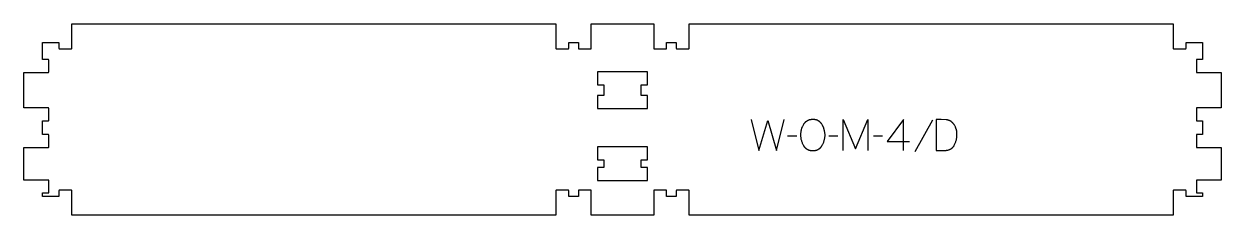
# Model space of a CAD drawing. Extents: x -582 to 582, y -93 to 93.
import ezdxf

# ---------------------------------------------------------------- set-up
doc = ezdxf.new("R2010")
doc.units = 0
for name, color, linetype in [('1_ANYTOOL_1MMDEEP_LABELS_S', 2, 'CONTINUOUS'), ('3_ANYTOOL_CUTTHROUGH_INSID', 4, 'CONTINUOUS'), ('4_ANYTOOL_CUTTHROUGH_OUTSI', 5, 'CONTINUOUS')]:
    doc.layers.add(name, color=color, linetype=linetype)

msp = doc.modelspace()

# ---------------------------------------------------------------- linework, layer by layer
at = {"layer": '1_ANYTOOL_1MMDEEP_LABELS_S'}
for p, q in [((301.3, -0.5), (284.1, -31.2)), ((169.3, -16.1), (160.5, -16.2)), ((209.3, -16.1), (200.5, -16.2)), ((252.8, -16.1), (244, -16.2)), ((257.1, -21.3), (278.9, -21.3))]:
    msp.add_line(p, q, dxfattribs=at)
for points in [[(124.9, 0), (132.6, -30), (141.1, -0.9), (149.6, -30), (157.1, 0)], [(214.5, -30), (214.5, 0), (226.5, -28.4), (238.5, -0.1), (238.5, -30)], [(273.1, -30), (273.1, 0), (257.1, -21.3)]]:
    msp.add_lwpolyline(points, dxfattribs=at)
for points in [[(185.4, 0.3), (185.7, 0.3), (186.1, 0.3), (186.5, 0.3), (186.6, 0.3), (186.8, 0.2), (187, 0.2), (187.1, 0.2), (187.3, 0.2), (187.5, 0.1), (187.6, 0.1), (187.8, 0.1), (188, 0), (188.1, 0), (188.3, -0.1), (188.4, -0.1), (188.6, -0.2), (188.8, -0.2), (188.9, -0.3), (189.1, -0.4), (189.2, -0.4), (189.4, -0.5), (189.5, -0.6), (189.6, -0.6), (189.8, -0.7), (189.9, -0.8), (190.1, -0.9), (190.2, -1), (190.3, -1.1), (190.7, -1.3), (191, -1.5), (191.2, -1.7), (191.5, -1.9), (191.7, -2.1), (191.9, -2.4), (192.1, -2.6), (192.4, -2.8), (192.6, -3.1), (192.8, -3.3), (193, -3.5), (193.2, -3.8), (193.4, -4.1), (193.5, -4.3), (193.7, -4.6), (194.1, -5.2), (194.2, -5.5), (194.4, -5.8), (194.5, -6.1), (194.7, -6.4), (194.8, -6.7), (194.9, -7), (195.1, -7.3), (195.2, -7.6), (195.3, -7.9), (195.4, -8.2), (195.5, -8.6), (195.6, -8.9), (195.7, -9.2), (195.8, -9.6), (196, -10.6), (196.1, -11.3), (196.2, -11.9), (196.3, -12.6), (196.4, -13.2), (196.5, -13.9), (196.5, -14.5), (196.5, -15.2), (196.5, -15.8), (196.5, -16.4), (196.4, -17.1), (196.3, -17.7), (196.2, -18.4), (196.1, -19), (196, -19.6), (195.8, -20.3), (195.6, -20.9), (195.4, -21.5), (195.2, -22.2), (194.9, -22.8), (194.7, -23.5), (194.4, -24.1), (194.1, -24.7), (193.7, -25.4), (193.5, -25.7), (193.4, -26), (193.2, -26.3), (193, -26.6), (192.8, -26.8), (192.6, -27.1), (192.4, -27.4), (192.1, -27.6), (192, -27.7), (191.9, -27.8), (191.8, -28), (191.7, -28.1), (191.6, -28.2), (191.4, -28.3), (191.3, -28.4), (191.2, -28.5), (191.1, -28.6), (191, -28.7), (190.8, -28.8), (190.7, -28.9), (190.6, -28.9), (190.4, -29), (190.3, -29.1), (190.2, -29.2), (190, -29.3), (189.9, -29.4), (189.8, -29.4), (189.6, -29.5), (189.5, -29.6), (189.3, -29.6), (189.2, -29.7), (189, -29.8), (188.9, -29.8), (188.7, -29.9), (188.6, -29.9), (188.4, -30), (188.1, -30.1), (187.8, -30.2), (187.5, -30.2), (187.1, -30.3), (186.8, -30.3), (186.5, -30.4), (186.1, -30.4), (185.7, -30.5), (185.4, -30.5), (185, -30.5), (184.6, -30.5), (184.3, -30.5), (183.9, -30.4), (183.5, -30.4), (183.2, -30.3), (182.8, -30.3), (182.5, -30.2), (182.1, -30.1), (181.8, -30.1), (181.5, -30), (181.3, -29.9), (181.2, -29.9), (181, -29.8), (180.9, -29.7), (180.7, -29.7), (180.6, -29.6), (180.4, -29.5), (180.3, -29.5), (180.1, -29.4), (180, -29.3), (179.8, -29.3), (179.7, -29.2), (179.6, -29.1), (179.4, -29), (179.3, -28.9), (179.1, -28.8), (179, -28.7), (178.9, -28.6), (178.8, -28.5), (178.6, -28.4), (178.5, -28.3), (178.4, -28.2), (178.3, -28.1), (178.1, -28), (178, -27.9), (177.9, -27.8), (177.8, -27.7), (177.7, -27.6), (177.5, -27.4), (177.4, -27.3), (177.2, -27), (177, -26.8), (176.8, -26.5), (176.6, -26.2), (176.4, -25.9), (176.2, -25.6), (176.1, -25.3), (175.7, -24.6), (175.4, -24), (175.1, -23.3), (174.9, -22.7), (174.6, -22), (174.4, -21.4), (174.2, -20.7), (174, -20.1), (173.8, -19.4), (173.7, -18.8), (173.6, -18.1), (173.5, -17.5), (173.4, -16.8), (173.4, -16.2), (173.3, -15.5), (173.3, -14.9), (173.3, -14.2), (173.4, -13.5), (173.4, -12.8), (173.5, -12.1), (173.6, -11.5), (173.7, -10.8), (173.9, -10.1), (174, -9.5), (174.2, -8.8), (174.4, -8.2), (174.7, -7.6), (174.9, -6.9), (175.2, -6.3), (175.5, -5.7), (175.8, -5.1), (176.2, -4.5), (176.4, -4.2), (176.6, -3.9), (176.8, -3.6), (177, -3.4), (177.2, -3.1), (177.4, -2.9), (177.6, -2.6), (177.9, -2.4), (178, -2.3), (178.1, -2.2), (178.2, -2.1), (178.3, -1.9), (178.5, -1.8), (178.6, -1.7), (178.7, -1.6), (178.8, -1.5), (179, -1.5), (179.1, -1.4), (179.2, -1.3), (179.4, -1.2), (179.5, -1.1), (179.7, -1), (179.8, -0.9), (179.9, -0.9), (180.1, -0.8), (180.2, -0.7), (180.5, -0.6), (180.8, -0.5), (181.1, -0.3), (181.5, -0.2), (181.8, -0.1), (182.1, 0), (182.4, 0), (182.8, 0.1), (183.1, 0.2), (183.5, 0.2), (183.8, 0.3), (184.2, 0.3), (184.6, 0.3), (185, 0.3)], [(304.7, 0), (304.7, -30), (313.2, -29.9), (313.7, -29.9), (314.1, -29.9), (314.5, -29.9), (314.8, -29.8), (315.2, -29.8), (315.6, -29.7), (316, -29.6), (316.3, -29.6), (316.7, -29.5), (317, -29.4), (317.3, -29.3), (317.7, -29.2), (318, -29), (318.1, -29), (318.3, -28.9), (318.4, -28.8), (318.6, -28.8), (318.7, -28.7), (318.9, -28.6), (319, -28.5), (319.2, -28.5), (319.3, -28.4), (319.4, -28.3), (319.6, -28.2), (319.7, -28.1), (319.8, -28), (320, -27.9), (320.1, -27.8), (320.2, -27.7), (320.4, -27.6), (320.5, -27.5), (320.6, -27.4), (320.7, -27.3), (320.8, -27.2), (320.9, -27.1), (321.1, -26.9), (321.2, -26.8), (321.3, -26.7), (321.4, -26.6), (321.5, -26.5), (321.6, -26.3), (321.7, -26.2), (321.8, -26.1), (321.9, -25.9), (322, -25.8), (322.2, -25.5), (322.3, -25.2), (322.5, -24.9), (322.8, -24.3), (323.1, -23.7), (323.4, -23), (323.6, -22.4), (323.9, -21.7), (324.1, -21.1), (324.3, -20.4), (324.5, -19.8), (324.6, -19.1), (324.7, -18.5), (324.9, -17.8), (325, -17.1), (325, -16.4), (325.1, -15.7), (325.1, -15), (325.1, -14.3), (325.1, -13.7), (325.1, -13.1), (325, -12.5), (325, -12), (324.9, -11.4), (324.8, -11.1), (324.8, -10.8), (324.7, -10.5), (324.6, -10.3), (324.6, -10), (324.5, -9.7), (324.4, -9.4), (324.3, -9.2), (324.2, -8.9), (324.1, -8.6), (324, -8.3), (323.9, -8.1), (323.8, -7.8), (323.7, -7.5), (323.5, -7), (323.2, -6.5), (322.9, -6), (322.6, -5.5), (322.4, -5.2), (322.2, -4.9), (322, -4.6), (321.8, -4.3), (321.6, -4), (321.4, -3.8), (321.2, -3.5), (321, -3.3), (320.8, -3.1), (320.5, -2.8), (320.3, -2.6), (320.1, -2.4), (319.8, -2.2), (319.6, -2), (319.4, -1.9), (319.1, -1.7), (318.9, -1.5), (318.6, -1.4), (318.3, -1.3), (318.1, -1.1), (317.8, -1), (317.6, -0.9), (317.3, -0.8), (317, -0.7), (316.7, -0.6), (316.5, -0.5), (316.2, -0.5), (315.9, -0.4), (315.6, -0.4), (315.3, -0.3), (315, -0.3), (314.7, -0.3), (309.8, -0.1)]]:
    msp.add_lwpolyline(points, close=True, dxfattribs=at)
at = {"layer": '3_ANYTOOL_CUTTHROUGH_INSID'}
for points in [[(-18.2, 33.8), (-18.2, 23.3), (-24.2, 23.3), (-24.2, 10.8), (24.3, 10.8), (24.3, 23.3), (18.3, 23.3), (18.3, 33.8), (24.3, 33.8), (24.3, 46.3), (-24.2, 46.3), (-24.2, 33.8)], [(-18.2, -39.1), (-18.2, -46.7), (-24.2, -46.7), (-24.2, -59.2), (24.3, -59.2), (24.3, -46.7), (18.3, -46.7), (18.3, -39.1), (24.3, -39.1), (24.3, -26.6), (-24.2, -26.6), (-24.2, -39.1)]]:
    msp.add_lwpolyline(points, close=True, dxfattribs=at)
at = {"layer": '4_ANYTOOL_CUTTHROUGH_OUTSI'}
msp.add_lwpolyline([(535.2, -69), (535.2, -92.7), (64.8, -92.7), (64.8, -69, 0.414214), (64.6, -68.7), (52.6, -68.7, 0.414214), (52.3, -69), (52.3, -74.7), (42.9, -74.7), (42.9, -69, 0.414214), (42.7, -68.7), (30.7, -68.7, 0.414214), (30.4, -69), (30.4, -92.7), (-30.4, -92.7), (-30.4, -69, 0.414214), (-30.7, -68.7), (-42.7, -68.7, 0.414214), (-42.9, -69), (-42.9, -74.7), (-52.3, -74.7), (-52.3, -69, 0.414214), (-52.6, -68.7), (-64.6, -68.7, 0.414214), (-64.8, -69), (-64.8, -92.7), (-535.2, -92.7), (-535.2, -69, 0.414214), (-535.4, -68.7), (-547.4, -68.7, 0.414214), (-547.7, -69), (-547.7, -74.7), (-563.7, -74.7), (-563.7, -71.2), (-558, -71.2, 0.414214), (-557.7, -71), (-557.7, -59, 0.414214), (-558, -58.7), (-581.7, -58.7), (-581.7, -27.1), (-558, -27.1, 0.414214), (-557.7, -26.9), (-557.7, -14.9, 0.414214), (-558, -14.6), (-563.7, -14.6), (-563.7, -1.2), (-558, -1.2, 0.414214), (-557.7, -1), (-557.7, 11, 0.414214), (-558, 11.3), (-581.7, 11.3), (-581.7, 45.8), (-558, 45.8, 0.414214), (-557.7, 46), (-557.7, 58, 0.414214), (-558, 58.3), (-563.7, 58.3), (-563.7, 74.8), (-547.7, 74.8), (-547.7, 69, 0.414214), (-547.4, 68.8), (-535.4, 68.8, 0.414214), (-535.2, 69), (-535.2, 92.8), (-64.8, 92.8), (-64.8, 69, 0.414214), (-64.6, 68.8), (-52.6, 68.8, 0.414214), (-52.3, 69), (-52.3, 74.8), (-42.9, 74.8), (-42.9, 69, 0.414214), (-42.7, 68.8), (-30.7, 68.8, 0.414214), (-30.4, 69), (-30.4, 92.8), (30.4, 92.8), (30.4, 69, 0.414214), (30.7, 68.8), (42.7, 68.8, 0.414214), (42.9, 69), (42.9, 74.8), (52.3, 74.8), (52.3, 69, 0.414214), (52.6, 68.8), (64.6, 68.8, 0.414214), (64.8, 69), (64.8, 92.8), (535.2, 92.8), (535.2, 69, 0.414214), (535.4, 68.8), (547.4, 68.8, 0.414214), (547.7, 69), (547.7, 74.8), (563.8, 74.8), (563.8, 58.3), (558, 58.3, 0.414214), (557.8, 58), (557.8, 46, 0.414214), (558, 45.8), (581.8, 45.8), (581.8, 11.3), (558, 11.3, 0.414214), (557.8, 11), (557.8, -1, 0.414214), (558, -1.2), (563.8, -1.2), (563.8, -14.6), (558, -14.6, 0.414214), (557.8, -14.9), (557.8, -26.9, 0.414214), (558, -27.1), (581.8, -27.1), (581.8, -58.7), (558, -58.7, 0.414214), (557.8, -59), (557.8, -71, 0.414214), (558, -71.2), (563.8, -71.2), (563.8, -74.7), (547.7, -74.7), (547.7, -69, 0.414214), (547.4, -68.7), (535.4, -68.7, 0.414214)], format="xyb", close=True, dxfattribs=at)

doc.saveas('drawing.dxf')
